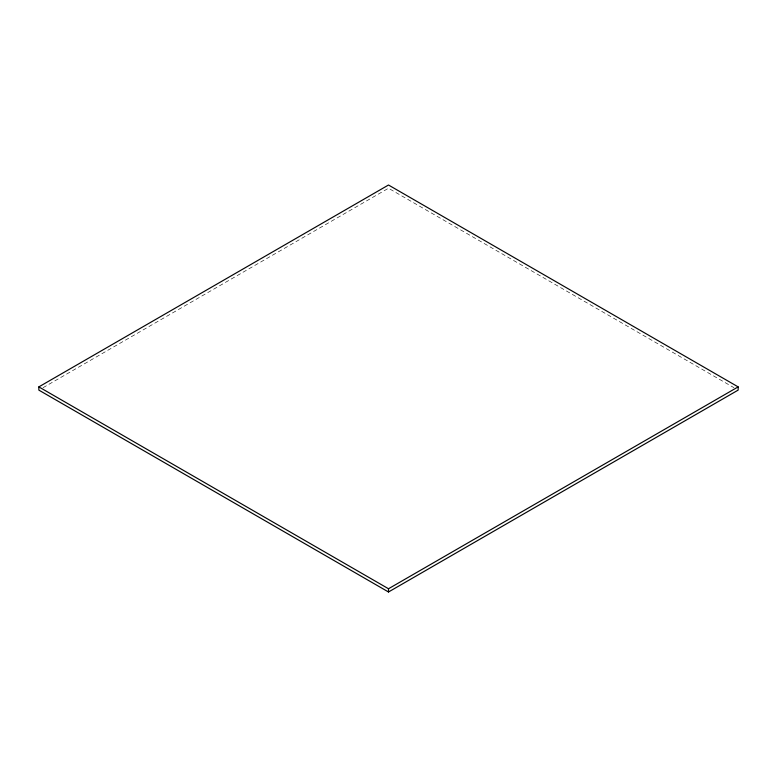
<?xml version="1.0" encoding="UTF-8"?>
<svg xmlns="http://www.w3.org/2000/svg" width="777" height="777" viewBox="0 0 777 777"><rect width="100%" height="100%" fill="white"/><g stroke="black" fill="none" stroke-linecap="round" stroke-linejoin="round"><path stroke-width="0.58" stroke-dasharray="3.88 2.91" d="M43.046 387.694L388.5 188.248L733.954 387.694"/><path stroke-width="1.17" d="M38.85 386.888L388.5 185.013L738.15 386.888L738.15 390.112L388.5 591.987L38.85 390.112L38.85 386.888L388.5 588.752L738.15 386.888M388.5 588.752L388.5 591.987"/></g></svg>
